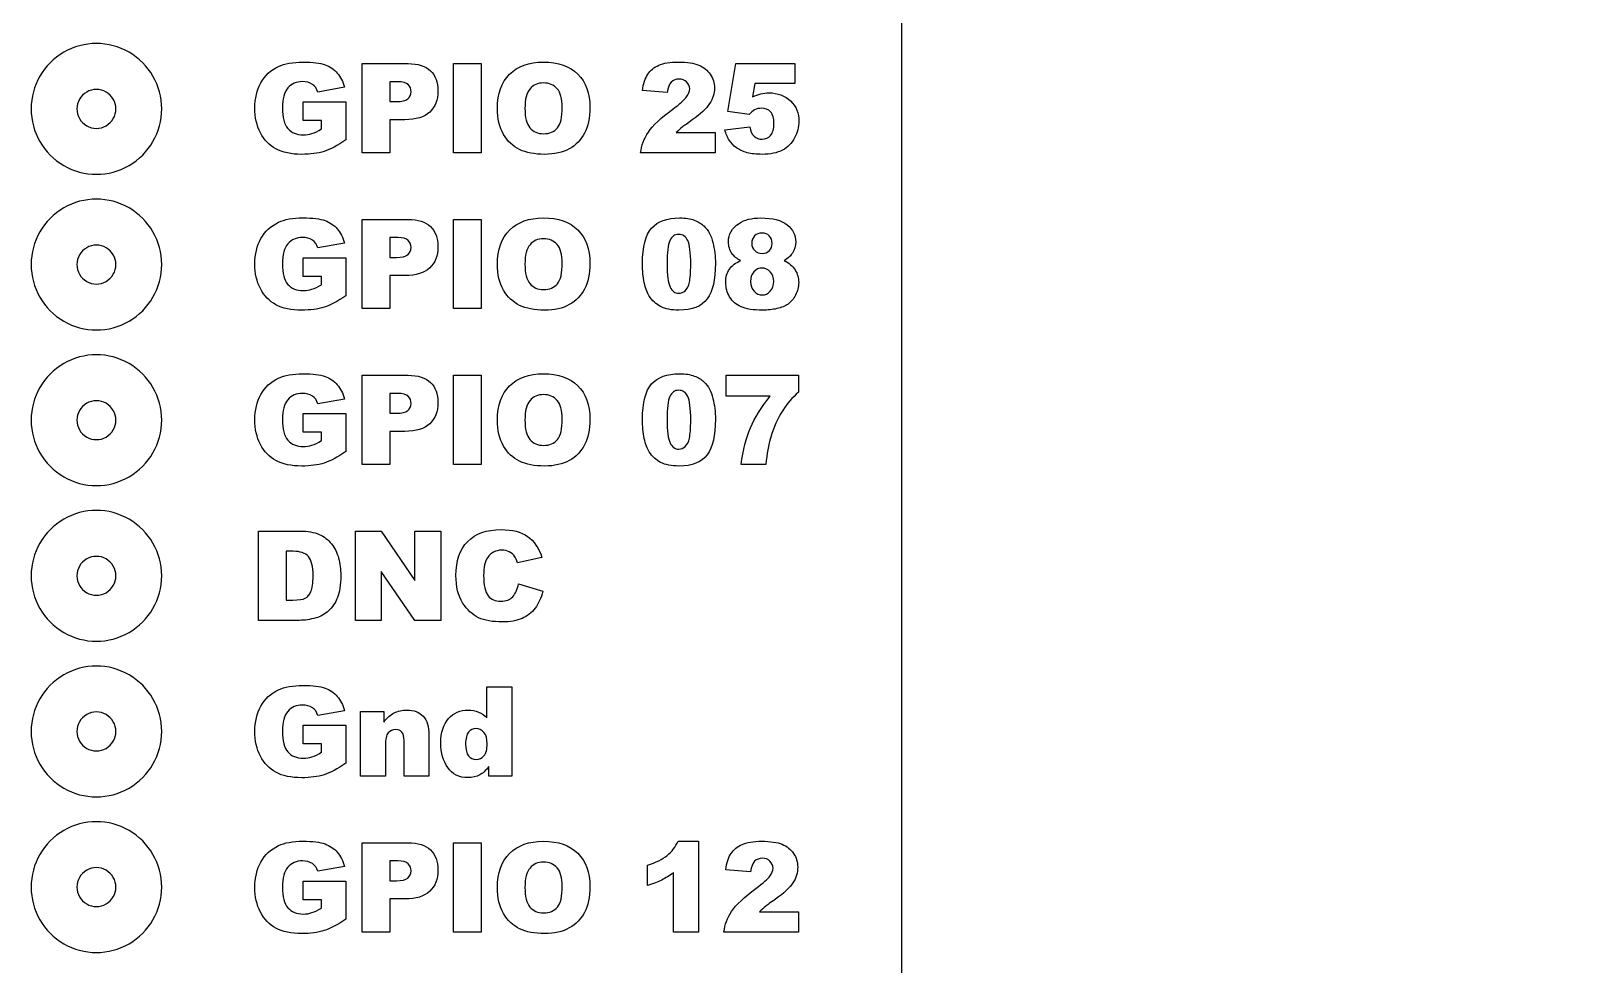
# Model space of a CAD drawing. Extents: x 34 to 201, y -57 to 34.
# Drawn here: x 118.96 to 158.89, y -35.71 to -11.71 of the extents above; entities that cross this region are included whole.
import ezdxf

# ---------------------------------------------------------------- set-up
doc = ezdxf.new("R2010")
doc.units = 0
doc.layers.add('Line Etch', color=7, linetype='CONTINUOUS')
doc.layers.add('Text Etch', color=7, linetype='CONTINUOUS')

msp = doc.modelspace()

# ---------------------------------------------------------------- linework, layer by layer
at = {"layer": 'Line Etch', "color": 7}
for points in [[(141.337, -53.613), (141.337, 30.187), (196.737, 30.187), (196.737, -53.613)], [(121.142, -13.713), (121.142, -13.713)], [(122.319, -13.713), (122.319, -13.713)], [(121.142, -17.713), (121.142, -17.713)], [(122.319, -17.713), (122.319, -17.713)], [(121.142, -21.713), (121.142, -21.713)], [(122.319, -21.713), (122.319, -21.713)], [(121.142, -25.713), (121.142, -25.713)], [(122.319, -25.713), (122.319, -25.713)], [(121.142, -29.713), (121.142, -29.713)], [(122.319, -29.713), (122.319, -29.713)], [(121.142, -33.713), (121.142, -33.713)], [(122.319, -33.713), (122.319, -33.713)]]:
    msp.add_lwpolyline(points, close=True, dxfattribs=at)
for points in [[(121.481, -12.258), (120.962, -11.957), (120.322, -11.957), (119.802, -12.258)], [(119.802, -12.258), (119.283, -12.558), (118.963, -13.113), (118.964, -13.713)], [(122.319, -13.713), (122.32, -13.113), (122.001, -12.558), (121.481, -12.258)], [(120.392, -13.28), (120.237, -13.369), (120.142, -13.534), (120.142, -13.713)], [(120.892, -13.28), (120.737, -13.19), (120.546, -13.19), (120.392, -13.28)], [(121.142, -13.713), (121.142, -13.534), (121.047, -13.369), (120.892, -13.28)], [(118.964, -13.713), (118.963, -14.313), (119.283, -14.868), (119.802, -15.169)], [(120.142, -13.713), (120.142, -13.892), (120.237, -14.057), (120.392, -14.147)], [(120.892, -14.147), (121.047, -14.057), (121.142, -13.892), (121.142, -13.713)], [(121.481, -15.169), (122.001, -14.868), (122.32, -14.313), (122.319, -13.713)], [(120.392, -14.147), (120.546, -14.236), (120.737, -14.236), (120.892, -14.147)], [(119.802, -15.169), (120.322, -15.469), (120.962, -15.469), (121.481, -15.169)], [(121.481, -16.258), (120.962, -15.957), (120.322, -15.957), (119.802, -16.258)], [(119.802, -16.258), (119.283, -16.558), (118.963, -17.113), (118.964, -17.713)], [(122.319, -17.713), (122.32, -17.113), (122.001, -16.558), (121.481, -16.258)], [(120.392, -17.28), (120.237, -17.369), (120.142, -17.534), (120.142, -17.713)], [(120.892, -17.28), (120.737, -17.19), (120.546, -17.19), (120.392, -17.28)], [(121.142, -17.713), (121.142, -17.534), (121.047, -17.369), (120.892, -17.28)], [(118.964, -17.713), (118.963, -18.313), (119.283, -18.868), (119.802, -19.169)], [(120.142, -17.713), (120.142, -17.892), (120.237, -18.057), (120.392, -18.147)], [(120.892, -18.147), (121.047, -18.057), (121.142, -17.892), (121.142, -17.713)], [(121.481, -19.169), (122.001, -18.868), (122.32, -18.313), (122.319, -17.713)], [(120.392, -18.147), (120.546, -18.236), (120.737, -18.236), (120.892, -18.147)], [(119.802, -19.169), (120.322, -19.469), (120.962, -19.469), (121.481, -19.169)], [(121.481, -20.258), (120.962, -19.957), (120.322, -19.957), (119.802, -20.258)], [(119.802, -20.258), (119.283, -20.558), (118.963, -21.113), (118.964, -21.713)], [(122.319, -21.713), (122.32, -21.113), (122.001, -20.558), (121.481, -20.258)], [(120.392, -21.28), (120.237, -21.369), (120.142, -21.534), (120.142, -21.713)], [(120.892, -21.28), (120.737, -21.19), (120.546, -21.19), (120.392, -21.28)], [(121.142, -21.713), (121.142, -21.534), (121.047, -21.369), (120.892, -21.28)], [(118.964, -21.713), (118.963, -22.313), (119.283, -22.868), (119.802, -23.169)], [(120.142, -21.713), (120.142, -21.892), (120.237, -22.057), (120.392, -22.147)], [(120.892, -22.147), (121.047, -22.057), (121.142, -21.892), (121.142, -21.713)], [(121.481, -23.169), (122.001, -22.868), (122.32, -22.313), (122.319, -21.713)], [(120.392, -22.147), (120.546, -22.236), (120.737, -22.236), (120.892, -22.147)], [(119.802, -23.169), (120.322, -23.469), (120.962, -23.469), (121.481, -23.169)], [(119.802, -24.258), (119.283, -24.558), (118.963, -25.113), (118.964, -25.713)], [(121.481, -24.258), (120.962, -23.957), (120.322, -23.957), (119.802, -24.258)], [(122.319, -25.713), (122.32, -25.113), (122.001, -24.558), (121.481, -24.258)], [(120.392, -25.28), (120.237, -25.369), (120.142, -25.534), (120.142, -25.713)], [(120.892, -25.28), (120.737, -25.19), (120.546, -25.19), (120.392, -25.28)], [(121.142, -25.713), (121.142, -25.534), (121.047, -25.369), (120.892, -25.28)], [(118.964, -25.713), (118.963, -26.313), (119.283, -26.868), (119.802, -27.169)], [(120.142, -25.713), (120.142, -25.892), (120.237, -26.057), (120.392, -26.147)], [(120.892, -26.147), (121.047, -26.057), (121.142, -25.892), (121.142, -25.713)], [(121.481, -27.169), (122.001, -26.868), (122.32, -26.313), (122.319, -25.713)], [(120.392, -26.147), (120.546, -26.236), (120.737, -26.236), (120.892, -26.147)], [(119.802, -27.169), (120.322, -27.469), (120.962, -27.469), (121.481, -27.169)], [(119.802, -28.258), (119.283, -28.558), (118.963, -29.113), (118.964, -29.713)], [(121.481, -28.258), (120.962, -27.957), (120.322, -27.957), (119.802, -28.258)], [(122.319, -29.713), (122.32, -29.113), (122.001, -28.558), (121.481, -28.258)], [(120.392, -29.28), (120.237, -29.369), (120.142, -29.534), (120.142, -29.713)], [(120.892, -29.28), (120.737, -29.19), (120.546, -29.19), (120.392, -29.28)], [(121.142, -29.713), (121.142, -29.534), (121.047, -29.369), (120.892, -29.28)], [(118.964, -29.713), (118.963, -30.313), (119.283, -30.868), (119.802, -31.169)], [(120.142, -29.713), (120.142, -29.892), (120.237, -30.057), (120.392, -30.147)], [(120.892, -30.147), (121.047, -30.057), (121.142, -29.892), (121.142, -29.713)], [(121.481, -31.169), (122.001, -30.868), (122.32, -30.313), (122.319, -29.713)], [(120.392, -30.147), (120.546, -30.236), (120.737, -30.236), (120.892, -30.147)], [(119.802, -31.169), (120.322, -31.469), (120.962, -31.469), (121.481, -31.169)], [(119.802, -32.258), (119.283, -32.558), (118.963, -33.113), (118.964, -33.713)], [(121.481, -32.258), (120.962, -31.957), (120.322, -31.957), (119.802, -32.258)], [(122.319, -33.713), (122.32, -33.113), (122.001, -32.558), (121.481, -32.258)], [(120.392, -33.28), (120.237, -33.369), (120.142, -33.534), (120.142, -33.713)], [(120.892, -33.28), (120.737, -33.19), (120.546, -33.19), (120.392, -33.28)], [(121.142, -33.713), (121.142, -33.534), (121.047, -33.369), (120.892, -33.28)], [(118.964, -33.713), (118.963, -34.313), (119.283, -34.868), (119.802, -35.169)], [(120.142, -33.713), (120.142, -33.892), (120.237, -34.057), (120.392, -34.147)], [(120.892, -34.147), (121.047, -34.057), (121.142, -33.892), (121.142, -33.713)], [(121.481, -35.169), (122.001, -34.868), (122.32, -34.313), (122.319, -33.713)], [(120.392, -34.147), (120.546, -34.236), (120.737, -34.236), (120.892, -34.147)], [(119.802, -35.169), (120.322, -35.469), (120.962, -35.469), (121.481, -35.169)]]:
    msp.add_open_spline(points, degree=3, dxfattribs=at)
at = {"layer": 'Text Etch', "color": 7}
for points in [[(127.471, -12.549), (128.649, -12.549)], [(128.57, -13.991), (128.182, -13.991), (128.182, -14.842), (127.471, -14.842), (127.471, -12.549)], [(137.413, -13.86), (136.87, -13.782), (137.072, -12.549)], [(137.072, -12.549), (138.585, -12.549), (138.585, -13.057), (137.56, -13.057), (137.505, -13.401)], [(127.018, -13.159), (126.335, -13.281)], [(128.384, -13.015), (128.182, -13.015), (128.182, -13.527)], [(125.955, -14.012), (125.955, -13.534), (127.05, -13.534), (127.05, -14.512)], [(128.182, -13.527), (128.356, -13.527)], [(135.312, -13.293), (134.673, -13.242)], [(126.429, -14.227), (126.429, -14.012), (125.955, -14.012)], [(135.543, -14.323), (136.538, -14.323), (136.538, -14.842)], [(136.787, -14.248), (137.432, -14.177)], [(136.538, -14.842), (134.626, -14.842)], [(127.471, -16.554), (128.649, -16.554)], [(128.57, -17.996), (128.182, -17.996), (128.182, -18.847), (127.471, -18.847), (127.471, -16.554)], [(127.018, -17.164), (126.335, -17.286)], [(128.384, -17.02), (128.182, -17.02), (128.182, -17.532)], [(125.955, -18.017), (125.955, -17.539), (127.05, -17.539), (127.05, -18.517)], [(128.182, -17.532), (128.356, -17.532)], [(126.429, -18.233), (126.429, -18.017), (125.955, -18.017)], [(127.471, -20.559), (128.649, -20.559)], [(128.57, -22.001), (128.182, -22.001), (128.182, -22.852), (127.471, -22.852), (127.471, -20.559)], [(136.825, -20.559), (138.685, -20.559), (138.685, -20.989)], [(137.957, -21.097), (136.825, -21.097), (136.825, -20.559)], [(128.384, -21.025), (128.182, -21.025), (128.182, -21.537)], [(125.955, -22.022), (125.955, -21.545), (127.05, -21.545), (127.05, -22.522)], [(127.018, -21.169), (126.335, -21.291)], [(128.182, -21.537), (128.356, -21.537)], [(126.429, -22.238), (126.429, -22.022), (125.955, -22.022)], [(137.846, -22.852), (137.211, -22.852)], [(124.811, -24.564), (125.864, -24.564)], [(125.864, -26.858), (124.811, -26.858), (124.811, -24.564)], [(125.52, -25.083), (125.52, -26.337), (125.693, -26.337)], [(125.696, -25.083), (125.52, -25.083)], [(132.09, -25.238), (131.465, -25.378)], [(131.491, -25.92), (132.112, -26.108)], [(130.678, -29.364), (130.678, -28.569), (131.321, -28.569)], [(131.321, -28.569), (131.321, -30.863), (130.725, -30.863), (130.725, -30.617)], [(127.018, -29.179), (126.335, -29.301)], [(127.431, -29.201), (128.024, -29.201), (128.024, -29.472)], [(128.068, -30.065), (128.068, -30.863), (127.431, -30.863), (127.431, -29.201)], [(125.955, -30.032), (125.955, -29.555), (127.05, -29.555), (127.05, -30.532)], [(129.188, -29.807), (129.188, -30.863), (128.548, -30.863), (128.548, -29.949)], [(126.429, -30.248), (126.429, -30.032), (125.955, -30.032)], [(127.471, -32.574), (128.649, -32.574)], [(128.57, -34.017), (128.182, -34.017), (128.182, -34.868), (127.471, -34.868), (127.471, -32.574)], [(136.117, -32.535), (136.117, -34.868), (135.473, -34.868), (135.473, -33.339)], [(135.59, -32.535), (136.117, -32.535)], [(128.384, -33.04), (128.182, -33.04), (128.182, -33.552)], [(127.018, -33.184), (126.335, -33.306)], [(134.803, -33.672), (134.803, -33.15)], [(137.452, -33.319), (136.814, -33.267)], [(125.955, -34.037), (125.955, -33.56), (127.05, -33.56), (127.05, -34.538)], [(128.182, -33.552), (128.356, -33.552)], [(126.429, -34.253), (126.429, -34.037), (125.955, -34.037)], [(137.683, -34.348), (138.679, -34.348), (138.679, -34.868)], [(138.679, -34.868), (136.767, -34.868)]]:
    msp.add_lwpolyline(points, dxfattribs=at)
for points in [[(129.817, -12.549), (130.528, -12.549), (130.528, -14.842), (129.817, -14.842)], [(130.945, -13.697), (130.945, -13.697)], [(131.654, -13.7), (131.654, -13.7)], [(129.817, -16.554), (130.528, -16.554), (130.528, -18.847), (129.817, -18.847)], [(137.483, -17.164), (137.483, -17.164)], [(130.945, -17.702), (130.945, -17.702)], [(131.654, -17.705), (131.654, -17.705)], [(134.673, -17.691), (134.673, -17.691)], [(135.306, -17.693), (135.306, -17.693)], [(137.197, -17.614), (137.197, -17.614)], [(137.449, -18.151), (137.449, -18.151)], [(129.817, -20.559), (130.528, -20.559), (130.528, -22.852), (129.817, -22.852)], [(130.945, -21.707), (130.945, -21.707)], [(131.654, -21.71), (131.654, -21.71)], [(134.673, -21.696), (134.673, -21.696)], [(135.306, -21.698), (135.306, -21.698)], [(127.297, -24.564), (127.959, -24.564), (128.822, -25.833), (128.822, -24.564), (129.49, -24.564), (129.49, -26.858), (128.822, -26.858), (127.963, -25.598), (127.963, -26.858), (127.297, -26.858)], [(131.491, -25.92), (131.491, -25.92)], [(130.682, -30.027), (130.682, -30.027)], [(129.817, -32.574), (130.528, -32.574), (130.528, -34.868), (129.817, -34.868)], [(130.945, -33.722), (130.945, -33.722)], [(131.654, -33.725), (131.654, -33.725)]]:
    msp.add_lwpolyline(points, close=True, dxfattribs=at)
for points in [[(124.869, -13.043), (124.972, -12.857), (125.123, -12.717), (125.322, -12.621)], [(125.322, -12.621), (125.478, -12.547), (125.687, -12.51), (125.95, -12.51)], [(125.95, -12.51), (126.203, -12.51), (126.393, -12.533), (126.518, -12.578)], [(126.518, -12.578), (126.644, -12.624), (126.748, -12.696), (126.831, -12.793)], [(128.649, -12.549), (128.905, -12.549), (129.097, -12.61), (129.224, -12.732)], [(129.224, -12.732), (129.353, -12.854), (129.417, -13.027), (129.417, -13.253)], [(131.258, -12.822), (131.467, -12.614), (131.757, -12.51), (132.13, -12.51)], [(132.13, -12.51), (132.511, -12.51), (132.805, -12.612), (133.012, -12.818)], [(134.811, -12.823), (134.878, -12.721), (134.972, -12.644), (135.093, -12.591)], [(135.093, -12.591), (135.215, -12.537), (135.383, -12.51), (135.598, -12.51)], [(135.598, -12.51), (135.822, -12.51), (135.996, -12.535), (136.121, -12.586)], [(136.121, -12.586), (136.246, -12.637), (136.344, -12.716), (136.415, -12.823)], [(124.714, -13.696), (124.714, -13.445), (124.766, -13.228), (124.869, -13.043)], [(125.562, -13.176), (125.47, -13.284), (125.424, -13.454), (125.424, -13.688)], [(125.934, -13.013), (125.779, -13.013), (125.655, -13.068), (125.562, -13.176)], [(126.191, -13.082), (126.124, -13.036), (126.038, -13.013), (125.934, -13.013)], [(126.335, -13.281), (126.307, -13.194), (126.259, -13.128), (126.191, -13.082)], [(126.831, -12.793), (126.914, -12.889), (126.977, -13.011), (127.018, -13.159)], [(128.655, -13.09), (128.607, -13.04), (128.517, -13.015), (128.384, -13.015)], [(128.727, -13.273), (128.727, -13.201), (128.703, -13.14), (128.655, -13.09)], [(130.945, -13.697), (130.945, -13.323), (131.05, -13.031), (131.258, -12.822)], [(132.128, -13.046), (131.985, -13.046), (131.87, -13.097), (131.784, -13.198)], [(132.482, -13.196), (132.395, -13.096), (132.277, -13.046), (132.128, -13.046)], [(133.012, -12.818), (133.218, -13.022), (133.322, -13.309), (133.322, -13.678)], [(134.673, -13.242), (134.698, -13.062), (134.744, -12.923), (134.811, -12.823)], [(135.415, -13.023), (135.364, -13.074), (135.329, -13.164), (135.312, -13.293)], [(135.615, -12.946), (135.534, -12.946), (135.467, -12.972), (135.415, -13.023)], [(135.809, -13.021), (135.758, -12.971), (135.693, -12.946), (135.615, -12.946)], [(135.887, -13.2), (135.887, -13.13), (135.861, -13.07), (135.809, -13.021)], [(136.415, -12.823), (136.487, -12.928), (136.523, -13.046), (136.523, -13.178)], [(128.356, -13.527), (128.493, -13.527), (128.589, -13.503), (128.644, -13.456)], [(128.644, -13.456), (128.699, -13.408), (128.727, -13.347), (128.727, -13.273)], [(129.417, -13.253), (129.417, -13.484), (129.347, -13.665), (129.207, -13.796)], [(131.784, -13.198), (131.697, -13.299), (131.654, -13.466), (131.654, -13.7)], [(132.613, -13.669), (132.613, -13.453), (132.569, -13.295), (132.482, -13.196)], [(135.451, -13.721), (135.638, -13.582), (135.757, -13.476), (135.809, -13.404)], [(135.809, -13.404), (135.861, -13.333), (135.887, -13.264), (135.887, -13.2)], [(136.523, -13.178), (136.523, -13.317), (136.481, -13.451), (136.399, -13.578)], [(137.505, -13.401), (137.576, -13.368), (137.646, -13.343), (137.715, -13.326)], [(137.715, -13.326), (137.785, -13.31), (137.853, -13.301), (137.921, -13.301)], [(137.921, -13.301), (138.151, -13.301), (138.337, -13.371), (138.48, -13.509)], [(138.48, -13.509), (138.623, -13.648), (138.694, -13.823), (138.694, -14.033)], [(124.855, -14.328), (124.761, -14.144), (124.714, -13.933), (124.714, -13.696)], [(125.424, -13.688), (125.424, -13.936), (125.471, -14.113), (125.563, -14.22)], [(129.207, -13.796), (129.068, -13.926), (128.856, -13.991), (128.57, -13.991)], [(131.103, -14.367), (130.998, -14.188), (130.945, -13.965), (130.945, -13.697)], [(131.654, -13.7), (131.654, -13.932), (131.697, -14.098), (131.782, -14.199)], [(132.488, -14.202), (132.571, -14.103), (132.613, -13.925), (132.613, -13.669)], [(133.322, -13.678), (133.322, -13.946), (133.276, -14.166), (133.186, -14.338)], [(134.825, -14.31), (134.937, -14.143), (135.145, -13.947), (135.451, -13.721)], [(136.399, -13.578), (136.318, -13.705), (136.169, -13.845), (135.953, -13.997)], [(137.554, -13.741), (137.511, -13.763), (137.464, -13.803), (137.413, -13.86)], [(137.732, -13.696), (137.67, -13.696), (137.611, -13.711), (137.554, -13.741)], [(137.965, -13.791), (137.907, -13.727), (137.829, -13.696), (137.732, -13.696)], [(138.053, -14.091), (138.053, -13.955), (138.023, -13.855), (137.965, -13.791)], [(125.254, -14.742), (125.083, -14.649), (124.95, -14.511), (124.855, -14.328)], [(125.563, -14.22), (125.657, -14.326), (125.788, -14.379), (125.955, -14.379)], [(125.955, -14.379), (126.034, -14.379), (126.109, -14.368), (126.181, -14.345)], [(126.181, -14.345), (126.253, -14.322), (126.336, -14.283), (126.429, -14.227)], [(131.515, -14.758), (131.346, -14.675), (131.209, -14.545), (131.103, -14.367)], [(131.782, -14.199), (131.869, -14.3), (131.986, -14.351), (132.134, -14.351)], [(132.134, -14.351), (132.287, -14.351), (132.404, -14.301), (132.488, -14.202)], [(133.186, -14.338), (133.096, -14.51), (132.966, -14.643), (132.794, -14.739)], [(134.626, -14.842), (134.648, -14.653), (134.715, -14.476), (134.825, -14.31)], [(135.695, -14.184), (135.652, -14.219), (135.602, -14.266), (135.543, -14.323)], [(135.953, -13.997), (135.825, -14.086), (135.739, -14.148), (135.695, -14.184)], [(136.904, -14.517), (136.857, -14.445), (136.818, -14.355), (136.787, -14.248)], [(137.432, -14.177), (137.447, -14.281), (137.484, -14.359), (137.541, -14.414)], [(137.965, -14.393), (138.023, -14.326), (138.053, -14.225), (138.053, -14.091)], [(138.694, -14.033), (138.694, -14.182), (138.657, -14.324), (138.583, -14.461)], [(125.92, -14.881), (125.648, -14.881), (125.426, -14.835), (125.254, -14.742)], [(127.05, -14.512), (126.84, -14.655), (126.654, -14.753), (126.493, -14.805)], [(132.158, -14.881), (131.899, -14.881), (131.685, -14.84), (131.515, -14.758)], [(132.794, -14.739), (132.624, -14.834), (132.412, -14.881), (132.158, -14.881)], [(137.087, -14.711), (137.012, -14.654), (136.951, -14.589), (136.904, -14.517)], [(137.363, -14.839), (137.255, -14.81), (137.164, -14.767), (137.087, -14.711)], [(137.541, -14.414), (137.598, -14.467), (137.667, -14.493), (137.746, -14.493)], [(137.746, -14.493), (137.835, -14.493), (137.908, -14.46), (137.965, -14.393)], [(138.583, -14.461), (138.51, -14.597), (138.406, -14.701), (138.27, -14.773)], [(126.493, -14.805), (126.332, -14.856), (126.141, -14.881), (125.92, -14.881)], [(137.752, -14.881), (137.601, -14.881), (137.471, -14.867), (137.363, -14.839)], [(138.27, -14.773), (138.136, -14.845), (137.963, -14.881), (137.752, -14.881)], [(124.869, -17.048), (124.972, -16.863), (125.123, -16.722), (125.322, -16.626)], [(125.322, -16.626), (125.478, -16.552), (125.687, -16.515), (125.95, -16.515)], [(125.95, -16.515), (126.203, -16.515), (126.393, -16.538), (126.518, -16.584)], [(126.518, -16.584), (126.644, -16.629), (126.748, -16.701), (126.831, -16.798)], [(128.649, -16.554), (128.905, -16.554), (129.097, -16.615), (129.224, -16.737)], [(129.224, -16.737), (129.353, -16.859), (129.417, -17.033), (129.417, -17.258)], [(131.258, -16.828), (131.467, -16.619), (131.757, -16.515), (132.13, -16.515)], [(132.13, -16.515), (132.511, -16.515), (132.805, -16.617), (133.012, -16.823)], [(134.908, -16.776), (135.066, -16.602), (135.305, -16.515), (135.626, -16.515)], [(135.626, -16.515), (135.781, -16.515), (135.907, -16.534), (136.006, -16.573)], [(136.006, -16.573), (136.105, -16.61), (136.186, -16.66), (136.249, -16.721)], [(136.249, -16.721), (136.311, -16.782), (136.36, -16.846), (136.396, -16.914)], [(136.884, -17.126), (136.884, -16.934), (136.974, -16.778), (137.155, -16.655)], [(137.155, -16.655), (137.295, -16.562), (137.482, -16.515), (137.713, -16.515)], [(137.713, -16.515), (138.02, -16.515), (138.246, -16.573), (138.392, -16.69)], [(138.392, -16.69), (138.539, -16.807), (138.613, -16.954), (138.613, -17.131)], [(124.714, -17.701), (124.714, -17.45), (124.766, -17.233), (124.869, -17.048)], [(125.934, -17.018), (125.779, -17.018), (125.655, -17.073), (125.562, -17.181)], [(126.191, -17.087), (126.124, -17.041), (126.038, -17.018), (125.934, -17.018)], [(126.335, -17.286), (126.307, -17.199), (126.259, -17.133), (126.191, -17.087)], [(126.831, -16.798), (126.914, -16.894), (126.977, -17.016), (127.018, -17.164)], [(128.655, -17.095), (128.607, -17.045), (128.517, -17.02), (128.384, -17.02)], [(128.727, -17.278), (128.727, -17.206), (128.703, -17.145), (128.655, -17.095)], [(130.945, -17.702), (130.945, -17.328), (131.05, -17.036), (131.258, -16.828)], [(132.128, -17.051), (131.985, -17.051), (131.87, -17.102), (131.784, -17.203)], [(132.482, -17.201), (132.395, -17.101), (132.277, -17.051), (132.128, -17.051)], [(133.012, -16.823), (133.218, -17.027), (133.322, -17.314), (133.322, -17.683)], [(134.673, -17.691), (134.673, -17.255), (134.752, -16.95), (134.908, -16.776)], [(135.376, -17.1), (135.329, -17.207), (135.306, -17.404), (135.306, -17.693)], [(135.604, -16.939), (135.499, -16.939), (135.423, -16.993), (135.376, -17.1)], [(135.836, -17.097), (135.785, -16.992), (135.708, -16.939), (135.604, -16.939)], [(135.914, -17.71), (135.914, -17.406), (135.888, -17.201), (135.836, -17.097)], [(136.396, -16.914), (136.432, -16.98), (136.462, -17.059), (136.484, -17.148)], [(136.484, -17.148), (136.526, -17.319), (136.548, -17.498), (136.548, -17.683)], [(136.978, -17.436), (136.915, -17.346), (136.884, -17.243), (136.884, -17.126)], [(137.555, -16.976), (137.507, -17.024), (137.483, -17.087), (137.483, -17.164)], [(137.483, -17.164), (137.483, -17.243), (137.508, -17.307), (137.557, -17.356)], [(137.744, -16.903), (137.667, -16.903), (137.604, -16.927), (137.555, -16.976)], [(137.932, -16.978), (137.883, -16.928), (137.821, -16.903), (137.744, -16.903)], [(138.006, -17.17), (138.006, -17.091), (137.981, -17.027), (137.932, -16.978)], [(138.613, -17.131), (138.613, -17.234), (138.584, -17.331), (138.525, -17.421)], [(125.562, -17.181), (125.47, -17.289), (125.424, -17.459), (125.424, -17.693)], [(128.356, -17.532), (128.493, -17.532), (128.589, -17.508), (128.644, -17.461)], [(128.644, -17.461), (128.699, -17.413), (128.727, -17.352), (128.727, -17.278)], [(129.417, -17.258), (129.417, -17.489), (129.347, -17.67), (129.207, -17.801)], [(131.784, -17.203), (131.697, -17.304), (131.654, -17.472), (131.654, -17.705)], [(132.613, -17.674), (132.613, -17.458), (132.569, -17.3), (132.482, -17.201)], [(137.197, -17.615), (137.097, -17.561), (137.024, -17.502), (136.978, -17.436)], [(137.557, -17.356), (137.607, -17.404), (137.673, -17.428), (137.755, -17.428)], [(137.755, -17.428), (137.828, -17.428), (137.888, -17.404), (137.935, -17.356)], [(137.935, -17.356), (137.982, -17.308), (138.006, -17.246), (138.006, -17.17)], [(138.525, -17.421), (138.481, -17.487), (138.413, -17.552), (138.319, -17.615)], [(124.855, -18.333), (124.761, -18.149), (124.714, -17.938), (124.714, -17.701)], [(125.424, -17.693), (125.424, -17.941), (125.471, -18.118), (125.563, -18.225)], [(129.207, -17.801), (129.068, -17.931), (128.856, -17.996), (128.57, -17.996)], [(131.103, -18.372), (130.998, -18.193), (130.945, -17.97), (130.945, -17.702)], [(131.654, -17.705), (131.654, -17.937), (131.697, -18.103), (131.782, -18.204)], [(132.488, -18.207), (132.571, -18.108), (132.613, -17.93), (132.613, -17.674)], [(133.322, -17.683), (133.322, -17.951), (133.276, -18.171), (133.186, -18.344)], [(134.719, -18.178), (134.688, -18.031), (134.673, -17.868), (134.673, -17.691)], [(135.305, -17.693), (135.305, -17.985), (135.331, -18.185), (135.382, -18.292)], [(135.88, -18.169), (135.903, -18.071), (135.914, -17.918), (135.914, -17.71)], [(136.548, -17.683), (136.548, -18.1), (136.477, -18.404), (136.336, -18.597)], [(136.814, -18.173), (136.814, -18.038), (136.845, -17.925), (136.907, -17.832)], [(136.907, -17.832), (136.97, -17.738), (137.067, -17.666), (137.197, -17.614)], [(137.536, -17.898), (137.478, -17.96), (137.449, -18.045), (137.449, -18.151)], [(137.744, -17.804), (137.665, -17.804), (137.596, -17.835), (137.536, -17.898)], [(137.956, -17.901), (137.895, -17.836), (137.825, -17.804), (137.744, -17.804)], [(138.048, -18.15), (138.048, -18.048), (138.017, -17.965), (137.956, -17.901)], [(138.319, -17.615), (138.443, -17.674), (138.535, -17.753), (138.596, -17.851)], [(138.596, -17.851), (138.657, -17.949), (138.688, -18.057), (138.688, -18.176)], [(125.254, -18.747), (125.083, -18.654), (124.95, -18.516), (124.855, -18.333)], [(125.563, -18.225), (125.657, -18.331), (125.788, -18.384), (125.955, -18.384)], [(125.955, -18.384), (126.034, -18.384), (126.109, -18.373), (126.181, -18.35)], [(126.181, -18.35), (126.253, -18.327), (126.336, -18.288), (126.429, -18.233)], [(131.782, -18.204), (131.869, -18.305), (131.986, -18.356), (132.134, -18.356)], [(132.134, -18.356), (132.287, -18.356), (132.404, -18.306), (132.488, -18.207)], [(133.186, -18.344), (133.096, -18.515), (132.966, -18.648), (132.794, -18.744)], [(134.849, -18.523), (134.793, -18.439), (134.75, -18.324), (134.719, -18.178)], [(135.382, -18.292), (135.434, -18.399), (135.509, -18.452), (135.607, -18.452)], [(135.775, -18.385), (135.823, -18.339), (135.858, -18.267), (135.88, -18.169)], [(136.914, -18.547), (136.847, -18.435), (136.814, -18.311), (136.814, -18.173)], [(137.449, -18.151), (137.449, -18.252), (137.48, -18.335), (137.541, -18.4)], [(137.957, -18.398), (138.018, -18.333), (138.048, -18.25), (138.048, -18.15)], [(138.688, -18.176), (138.688, -18.291), (138.661, -18.398), (138.608, -18.498)], [(125.92, -18.886), (125.648, -18.886), (125.426, -18.84), (125.254, -18.747)], [(127.05, -18.517), (126.84, -18.66), (126.654, -18.758), (126.493, -18.81)], [(131.515, -18.763), (131.346, -18.68), (131.209, -18.55), (131.103, -18.372)], [(132.158, -18.886), (131.899, -18.886), (131.685, -18.845), (131.515, -18.763)], [(132.794, -18.744), (132.624, -18.839), (132.412, -18.886), (132.158, -18.886)], [(135.141, -18.794), (135.022, -18.733), (134.925, -18.642), (134.849, -18.523)], [(135.607, -18.452), (135.672, -18.452), (135.728, -18.43), (135.775, -18.385)], [(136.336, -18.597), (136.196, -18.79), (135.953, -18.886), (135.609, -18.886)], [(137.206, -18.8), (137.078, -18.743), (136.98, -18.659), (136.914, -18.547)], [(137.541, -18.4), (137.603, -18.463), (137.673, -18.495), (137.752, -18.495)], [(137.752, -18.495), (137.828, -18.495), (137.897, -18.463), (137.957, -18.398)], [(138.414, -18.728), (138.338, -18.783), (138.243, -18.822), (138.128, -18.847)], [(138.608, -18.498), (138.556, -18.598), (138.491, -18.674), (138.414, -18.728)], [(126.493, -18.81), (126.332, -18.861), (126.141, -18.886), (125.92, -18.886)], [(135.609, -18.886), (135.416, -18.886), (135.26, -18.856), (135.141, -18.794)], [(137.763, -18.886), (137.52, -18.886), (137.335, -18.858), (137.206, -18.8)], [(138.128, -18.847), (138.014, -18.873), (137.893, -18.886), (137.763, -18.886)], [(124.869, -21.053), (124.972, -20.868), (125.123, -20.727), (125.322, -20.631)], [(125.322, -20.631), (125.478, -20.557), (125.687, -20.52), (125.95, -20.52)], [(125.95, -20.52), (126.203, -20.52), (126.393, -20.543), (126.518, -20.589)], [(126.518, -20.589), (126.644, -20.634), (126.748, -20.706), (126.831, -20.803)], [(128.649, -20.559), (128.905, -20.559), (129.097, -20.62), (129.224, -20.742)], [(129.224, -20.742), (129.353, -20.864), (129.417, -21.038), (129.417, -21.263)], [(131.258, -20.833), (131.467, -20.624), (131.757, -20.52), (132.13, -20.52)], [(132.13, -20.52), (132.511, -20.52), (132.805, -20.623), (133.012, -20.828)], [(134.908, -20.781), (135.066, -20.607), (135.305, -20.52), (135.626, -20.52)], [(135.626, -20.52), (135.781, -20.52), (135.907, -20.539), (136.006, -20.578)], [(136.006, -20.578), (136.105, -20.615), (136.186, -20.665), (136.249, -20.726)], [(136.249, -20.726), (136.311, -20.787), (136.36, -20.851), (136.396, -20.919)], [(124.714, -21.706), (124.714, -21.455), (124.766, -21.238), (124.869, -21.053)], [(125.934, -21.024), (125.779, -21.024), (125.655, -21.078), (125.562, -21.186)], [(126.191, -21.092), (126.124, -21.047), (126.038, -21.024), (125.934, -21.024)], [(126.335, -21.291), (126.307, -21.205), (126.259, -21.138), (126.191, -21.092)], [(126.831, -20.803), (126.914, -20.899), (126.977, -21.021), (127.018, -21.169)], [(128.655, -21.1), (128.607, -21.05), (128.517, -21.025), (128.384, -21.025)], [(128.727, -21.283), (128.727, -21.211), (128.703, -21.15), (128.655, -21.1)], [(130.945, -21.707), (130.945, -21.333), (131.05, -21.041), (131.258, -20.833)], [(132.128, -21.056), (131.985, -21.056), (131.87, -21.107), (131.784, -21.208)], [(132.482, -21.206), (132.395, -21.106), (132.277, -21.056), (132.128, -21.056)], [(133.012, -20.828), (133.218, -21.032), (133.322, -21.319), (133.322, -21.688)], [(134.673, -21.696), (134.673, -21.26), (134.752, -20.955), (134.908, -20.781)], [(135.376, -21.105), (135.329, -21.212), (135.306, -21.409), (135.306, -21.698)], [(135.604, -20.944), (135.499, -20.944), (135.423, -20.998), (135.376, -21.105)], [(135.836, -21.102), (135.785, -20.997), (135.708, -20.944), (135.604, -20.944)], [(135.914, -21.715), (135.914, -21.411), (135.888, -21.206), (135.836, -21.102)], [(136.396, -20.919), (136.432, -20.985), (136.462, -21.064), (136.484, -21.153)], [(136.484, -21.153), (136.526, -21.324), (136.548, -21.503), (136.548, -21.688)], [(137.447, -21.911), (137.555, -21.657), (137.725, -21.386), (137.957, -21.097)], [(138.685, -20.989), (138.523, -21.135), (138.388, -21.293), (138.28, -21.463)], [(125.562, -21.186), (125.47, -21.294), (125.424, -21.464), (125.424, -21.698)], [(128.356, -21.537), (128.493, -21.537), (128.589, -21.513), (128.644, -21.466)], [(128.644, -21.466), (128.699, -21.418), (128.727, -21.357), (128.727, -21.283)], [(129.417, -21.263), (129.417, -21.494), (129.347, -21.675), (129.207, -21.806)], [(131.784, -21.208), (131.697, -21.309), (131.654, -21.477), (131.654, -21.71)], [(132.613, -21.679), (132.613, -21.463), (132.569, -21.306), (132.482, -21.206)], [(138.28, -21.463), (138.148, -21.67), (138.044, -21.9), (137.968, -22.153)], [(124.855, -22.338), (124.761, -22.154), (124.714, -21.943), (124.714, -21.706)], [(125.424, -21.698), (125.424, -21.946), (125.471, -22.123), (125.563, -22.23)], [(129.207, -21.806), (129.068, -21.936), (128.856, -22.001), (128.57, -22.001)], [(131.103, -22.377), (130.998, -22.198), (130.945, -21.975), (130.945, -21.707)], [(131.654, -21.71), (131.654, -21.942), (131.697, -22.108), (131.782, -22.209)], [(132.488, -22.212), (132.571, -22.113), (132.613, -21.935), (132.613, -21.679)], [(133.322, -21.688), (133.322, -21.956), (133.276, -22.177), (133.186, -22.349)], [(134.719, -22.183), (134.688, -22.036), (134.673, -21.874), (134.673, -21.696)], [(135.305, -21.698), (135.305, -21.99), (135.331, -22.19), (135.382, -22.297)], [(135.88, -22.174), (135.903, -22.076), (135.914, -21.923), (135.914, -21.715)], [(136.548, -21.688), (136.548, -22.105), (136.477, -22.409), (136.336, -22.602)], [(137.211, -22.852), (137.261, -22.478), (137.34, -22.164), (137.447, -21.911)], [(125.254, -22.752), (125.083, -22.66), (124.95, -22.521), (124.855, -22.338)], [(125.563, -22.23), (125.657, -22.336), (125.788, -22.389), (125.955, -22.389)], [(125.955, -22.389), (126.034, -22.389), (126.109, -22.378), (126.181, -22.355)], [(126.181, -22.355), (126.253, -22.332), (126.336, -22.293), (126.429, -22.238)], [(131.782, -22.209), (131.869, -22.31), (131.986, -22.361), (132.134, -22.361)], [(132.134, -22.361), (132.287, -22.361), (132.404, -22.311), (132.488, -22.212)], [(133.186, -22.349), (133.096, -22.52), (132.966, -22.653), (132.794, -22.749)], [(134.849, -22.529), (134.793, -22.444), (134.75, -22.329), (134.719, -22.183)], [(135.382, -22.297), (135.434, -22.404), (135.509, -22.457), (135.607, -22.457)], [(135.775, -22.39), (135.823, -22.344), (135.858, -22.272), (135.88, -22.174)], [(137.968, -22.153), (137.908, -22.35), (137.867, -22.583), (137.846, -22.852)], [(125.92, -22.892), (125.648, -22.892), (125.426, -22.845), (125.254, -22.752)], [(127.05, -22.522), (126.84, -22.665), (126.654, -22.763), (126.493, -22.815)], [(131.515, -22.768), (131.346, -22.686), (131.209, -22.555), (131.103, -22.377)], [(132.794, -22.749), (132.624, -22.844), (132.412, -22.892), (132.158, -22.892)], [(135.141, -22.799), (135.022, -22.738), (134.925, -22.648), (134.849, -22.529)], [(135.607, -22.457), (135.672, -22.457), (135.728, -22.435), (135.775, -22.39)], [(136.336, -22.602), (136.196, -22.795), (135.953, -22.892), (135.609, -22.892)], [(126.493, -22.815), (126.332, -22.866), (126.141, -22.892), (125.92, -22.892)], [(132.158, -22.892), (131.899, -22.892), (131.685, -22.85), (131.515, -22.768)], [(135.609, -22.892), (135.416, -22.892), (135.26, -22.861), (135.141, -22.799)], [(125.864, -24.564), (126.071, -24.564), (126.239, -24.592), (126.366, -24.648)], [(126.366, -24.648), (126.494, -24.705), (126.6, -24.786), (126.684, -24.891)], [(130.183, -24.832), (130.386, -24.627), (130.671, -24.525), (131.041, -24.525)], [(131.041, -24.525), (131.33, -24.525), (131.556, -24.583), (131.721, -24.7)], [(131.721, -24.7), (131.887, -24.817), (132.01, -24.996), (132.09, -25.238)], [(126.091, -25.218), (126.011, -25.128), (125.88, -25.083), (125.696, -25.083)], [(126.684, -24.891), (126.767, -24.996), (126.828, -25.119), (126.865, -25.259)], [(129.881, -25.706), (129.881, -25.326), (129.982, -25.035), (130.183, -24.832)], [(131.058, -25.055), (130.897, -25.055), (130.774, -25.12), (130.689, -25.249)], [(131.25, -25.099), (131.193, -25.07), (131.129, -25.055), (131.058, -25.055)], [(131.396, -25.224), (131.356, -25.17), (131.308, -25.128), (131.25, -25.099)], [(126.21, -25.717), (126.21, -25.474), (126.17, -25.308), (126.091, -25.218)], [(126.865, -25.259), (126.903, -25.398), (126.921, -25.546), (126.921, -25.703)], [(130.689, -25.249), (130.624, -25.345), (130.592, -25.496), (130.592, -25.701)], [(131.465, -25.378), (131.443, -25.308), (131.42, -25.257), (131.396, -25.224)], [(126.156, -26.116), (126.192, -26.034), (126.21, -25.901), (126.21, -25.717)], [(126.921, -25.703), (126.921, -25.948), (126.893, -26.138), (126.837, -26.274)], [(130.053, -26.407), (129.939, -26.224), (129.881, -25.991), (129.881, -25.706)], [(130.592, -25.701), (130.592, -25.956), (130.63, -26.131), (130.707, -26.225)], [(131.34, -26.252), (131.409, -26.176), (131.46, -26.065), (131.491, -25.92)], [(125.693, -26.337), (125.841, -26.337), (125.947, -26.32), (126.009, -26.288)], [(126.009, -26.288), (126.072, -26.255), (126.121, -26.197), (126.156, -26.116)], [(126.837, -26.274), (126.782, -26.409), (126.704, -26.522), (126.605, -26.613)], [(130.707, -26.225), (130.785, -26.319), (130.893, -26.366), (131.033, -26.366)], [(131.033, -26.366), (131.168, -26.366), (131.271, -26.328), (131.34, -26.252)], [(132.112, -26.108), (132.071, -26.282), (132.005, -26.428), (131.915, -26.545)], [(126.605, -26.613), (126.506, -26.704), (126.4, -26.765), (126.286, -26.795)], [(130.462, -26.79), (130.304, -26.717), (130.168, -26.589), (130.053, -26.407)], [(131.915, -26.545), (131.826, -26.661), (131.714, -26.75), (131.58, -26.809)], [(126.286, -26.795), (126.131, -26.837), (125.99, -26.858), (125.864, -26.858)], [(131.074, -26.898), (130.824, -26.898), (130.62, -26.862), (130.462, -26.79)], [(131.58, -26.809), (131.448, -26.868), (131.279, -26.898), (131.074, -26.898)], [(124.869, -29.063), (124.972, -28.878), (125.123, -28.737), (125.322, -28.641)], [(125.322, -28.641), (125.478, -28.567), (125.687, -28.53), (125.95, -28.53)], [(125.95, -28.53), (126.203, -28.53), (126.393, -28.553), (126.518, -28.599)], [(126.518, -28.599), (126.644, -28.645), (126.748, -28.716), (126.831, -28.813)], [(124.714, -29.716), (124.714, -29.466), (124.766, -29.248), (124.869, -29.063)], [(125.934, -29.034), (125.779, -29.034), (125.655, -29.088), (125.562, -29.196)], [(126.191, -29.103), (126.124, -29.057), (126.038, -29.034), (125.934, -29.034)], [(126.335, -29.301), (126.307, -29.215), (126.259, -29.148), (126.191, -29.103)], [(126.831, -28.813), (126.914, -28.909), (126.977, -29.031), (127.018, -29.179)], [(125.562, -29.196), (125.47, -29.304), (125.424, -29.474), (125.424, -29.708)], [(128.024, -29.472), (128.113, -29.361), (128.203, -29.282), (128.293, -29.236)], [(128.293, -29.236), (128.384, -29.188), (128.495, -29.164), (128.625, -29.164)], [(128.625, -29.164), (128.801, -29.164), (128.939, -29.216), (129.038, -29.322)], [(129.038, -29.322), (129.138, -29.426), (129.188, -29.588), (129.188, -29.807)], [(129.492, -30.015), (129.492, -29.739), (129.558, -29.529), (129.689, -29.383)], [(129.689, -29.383), (129.821, -29.237), (129.989, -29.164), (130.193, -29.164)], [(130.193, -29.164), (130.292, -29.164), (130.382, -29.18), (130.462, -29.214)], [(130.462, -29.214), (130.543, -29.247), (130.615, -29.297), (130.678, -29.364)], [(124.855, -30.348), (124.761, -30.164), (124.714, -29.954), (124.714, -29.716)], [(125.424, -29.708), (125.424, -29.956), (125.471, -30.134), (125.563, -30.24)], [(128.14, -29.75), (128.092, -29.809), (128.068, -29.913), (128.068, -30.065)], [(128.328, -29.663), (128.251, -29.663), (128.188, -29.692), (128.14, -29.75)], [(128.491, -29.728), (128.452, -29.685), (128.398, -29.663), (128.328, -29.663)], [(128.548, -29.949), (128.548, -29.845), (128.529, -29.771), (128.491, -29.728)], [(130.204, -29.731), (130.154, -29.793), (130.129, -29.896), (130.129, -30.041)], [(130.39, -29.639), (130.316, -29.639), (130.254, -29.67), (130.204, -29.731)], [(130.6, -29.736), (130.544, -29.671), (130.474, -29.639), (130.39, -29.639)], [(130.682, -30.027), (130.682, -29.897), (130.655, -29.8), (130.6, -29.736)], [(125.563, -30.24), (125.657, -30.346), (125.788, -30.4), (125.955, -30.4)], [(126.181, -30.365), (126.253, -30.342), (126.336, -30.303), (126.429, -30.248)], [(129.67, -30.642), (129.551, -30.47), (129.492, -30.261), (129.492, -30.015)], [(130.129, -30.041), (130.129, -30.177), (130.154, -30.276), (130.205, -30.34)], [(130.205, -30.34), (130.257, -30.403), (130.322, -30.434), (130.398, -30.434)], [(130.398, -30.434), (130.479, -30.434), (130.547, -30.402), (130.601, -30.339)], [(130.601, -30.339), (130.655, -30.275), (130.682, -30.171), (130.682, -30.027)], [(125.254, -30.763), (125.083, -30.67), (124.95, -30.531), (124.855, -30.348)], [(125.955, -30.4), (126.034, -30.4), (126.109, -30.388), (126.181, -30.365)], [(127.05, -30.532), (126.84, -30.675), (126.654, -30.773), (126.493, -30.825)], [(130.19, -30.9), (129.963, -30.9), (129.79, -30.814), (129.67, -30.642)], [(130.725, -30.617), (130.641, -30.721), (130.565, -30.792), (130.496, -30.828)], [(125.92, -30.902), (125.648, -30.902), (125.426, -30.855), (125.254, -30.763)], [(126.493, -30.825), (126.332, -30.876), (126.141, -30.902), (125.92, -30.902)], [(130.496, -30.828), (130.404, -30.876), (130.302, -30.9), (130.19, -30.9)], [(124.869, -33.069), (124.972, -32.883), (125.123, -32.742), (125.322, -32.646)], [(125.322, -32.646), (125.478, -32.572), (125.687, -32.535), (125.95, -32.535)], [(125.95, -32.535), (126.203, -32.535), (126.393, -32.558), (126.518, -32.604)], [(126.518, -32.604), (126.644, -32.65), (126.748, -32.721), (126.831, -32.818)], [(128.649, -32.574), (128.905, -32.574), (129.097, -32.635), (129.224, -32.757)], [(131.258, -32.848), (131.467, -32.639), (131.757, -32.535), (132.13, -32.535)], [(132.13, -32.535), (132.511, -32.535), (132.805, -32.638), (133.012, -32.843)], [(135.309, -32.898), (135.429, -32.8), (135.522, -32.679), (135.59, -32.535)], [(136.951, -32.848), (137.018, -32.747), (137.112, -32.67), (137.233, -32.616)], [(137.233, -32.616), (137.355, -32.562), (137.523, -32.535), (137.738, -32.535)], [(137.738, -32.535), (137.962, -32.535), (138.137, -32.561), (138.261, -32.612)], [(138.261, -32.612), (138.386, -32.663), (138.484, -32.742), (138.555, -32.848)], [(124.714, -33.721), (124.714, -33.471), (124.766, -33.253), (124.869, -33.069)], [(125.934, -33.039), (125.779, -33.039), (125.655, -33.093), (125.562, -33.202)], [(126.191, -33.108), (126.124, -33.062), (126.038, -33.039), (125.934, -33.039)], [(126.335, -33.306), (126.307, -33.22), (126.259, -33.154), (126.191, -33.108)], [(126.831, -32.818), (126.914, -32.914), (126.977, -33.036), (127.018, -33.184)], [(128.655, -33.115), (128.607, -33.065), (128.517, -33.04), (128.384, -33.04)], [(128.727, -33.298), (128.727, -33.227), (128.703, -33.166), (128.655, -33.115)], [(129.224, -32.757), (129.353, -32.879), (129.417, -33.053), (129.417, -33.278)], [(130.945, -33.722), (130.945, -33.348), (131.05, -33.057), (131.258, -32.848)], [(132.128, -33.072), (131.985, -33.072), (131.87, -33.122), (131.784, -33.223)], [(132.482, -33.222), (132.395, -33.122), (132.277, -33.072), (132.128, -33.072)], [(133.012, -32.843), (133.218, -33.048), (133.322, -33.334), (133.322, -33.704)], [(134.803, -33.15), (135.02, -33.08), (135.189, -32.996), (135.309, -32.898)], [(136.814, -33.267), (136.839, -33.088), (136.885, -32.948), (136.951, -32.848)], [(137.555, -33.048), (137.504, -33.099), (137.47, -33.19), (137.452, -33.319)], [(137.755, -32.972), (137.674, -32.972), (137.607, -32.997), (137.555, -33.048)], [(137.949, -33.047), (137.898, -32.997), (137.834, -32.972), (137.755, -32.972)], [(138.028, -33.225), (138.028, -33.155), (138.002, -33.096), (137.949, -33.047)], [(138.555, -32.848), (138.627, -32.953), (138.663, -33.072), (138.663, -33.203)], [(125.562, -33.202), (125.47, -33.309), (125.424, -33.479), (125.424, -33.713)], [(128.356, -33.552), (128.493, -33.552), (128.589, -33.528), (128.644, -33.482)], [(128.644, -33.482), (128.699, -33.434), (128.727, -33.373), (128.727, -33.298)], [(129.417, -33.278), (129.417, -33.51), (129.347, -33.691), (129.207, -33.821)], [(131.784, -33.223), (131.697, -33.324), (131.654, -33.492), (131.654, -33.725)], [(132.613, -33.694), (132.613, -33.478), (132.569, -33.321), (132.482, -33.222)], [(135.169, -33.532), (135.072, -33.581), (134.95, -33.628), (134.803, -33.672)], [(135.473, -33.339), (135.369, -33.418), (135.267, -33.483), (135.169, -33.532)], [(137.591, -33.746), (137.778, -33.607), (137.897, -33.502), (137.949, -33.43)], [(137.949, -33.43), (138.002, -33.358), (138.028, -33.29), (138.028, -33.225)], [(138.663, -33.203), (138.663, -33.343), (138.622, -33.476), (138.539, -33.604)], [(124.855, -34.353), (124.761, -34.169), (124.714, -33.959), (124.714, -33.721)], [(125.424, -33.713), (125.424, -33.961), (125.471, -34.139), (125.563, -34.245)], [(129.207, -33.821), (129.068, -33.951), (128.856, -34.017), (128.57, -34.017)], [(131.103, -34.392), (130.998, -34.214), (130.945, -33.991), (130.945, -33.722)], [(131.654, -33.725), (131.654, -33.957), (131.697, -34.123), (131.782, -34.225)], [(132.488, -34.228), (132.571, -34.129), (132.613, -33.951), (132.613, -33.694)], [(133.322, -33.704), (133.322, -33.972), (133.276, -34.192), (133.186, -34.364)], [(136.965, -34.336), (137.077, -34.169), (137.286, -33.972), (137.591, -33.746)], [(138.539, -33.604), (138.458, -33.731), (138.309, -33.871), (138.093, -34.023)], [(125.563, -34.245), (125.657, -34.351), (125.788, -34.405), (125.955, -34.405)], [(126.181, -34.37), (126.253, -34.347), (126.336, -34.308), (126.429, -34.253)], [(131.782, -34.225), (131.869, -34.326), (131.986, -34.376), (132.134, -34.376)], [(132.134, -34.376), (132.287, -34.376), (132.404, -34.327), (132.488, -34.228)], [(136.767, -34.868), (136.789, -34.679), (136.855, -34.502), (136.965, -34.336)], [(137.835, -34.209), (137.793, -34.245), (137.742, -34.291), (137.683, -34.348)], [(138.093, -34.023), (137.965, -34.112), (137.879, -34.174), (137.835, -34.209)], [(125.254, -34.768), (125.083, -34.675), (124.95, -34.537), (124.855, -34.353)], [(125.955, -34.405), (126.034, -34.405), (126.109, -34.393), (126.181, -34.37)], [(127.05, -34.538), (126.84, -34.68), (126.654, -34.778), (126.493, -34.83)], [(131.515, -34.783), (131.346, -34.701), (131.209, -34.57), (131.103, -34.392)], [(133.186, -34.364), (133.096, -34.535), (132.966, -34.668), (132.794, -34.764)], [(125.92, -34.907), (125.648, -34.907), (125.426, -34.86), (125.254, -34.768)], [(126.493, -34.83), (126.332, -34.881), (126.141, -34.907), (125.92, -34.907)], [(132.158, -34.907), (131.899, -34.907), (131.685, -34.866), (131.515, -34.783)], [(132.794, -34.764), (132.624, -34.859), (132.412, -34.907), (132.158, -34.907)]]:
    msp.add_open_spline(points, degree=3, dxfattribs=at)

doc.saveas('drawing.dxf')
